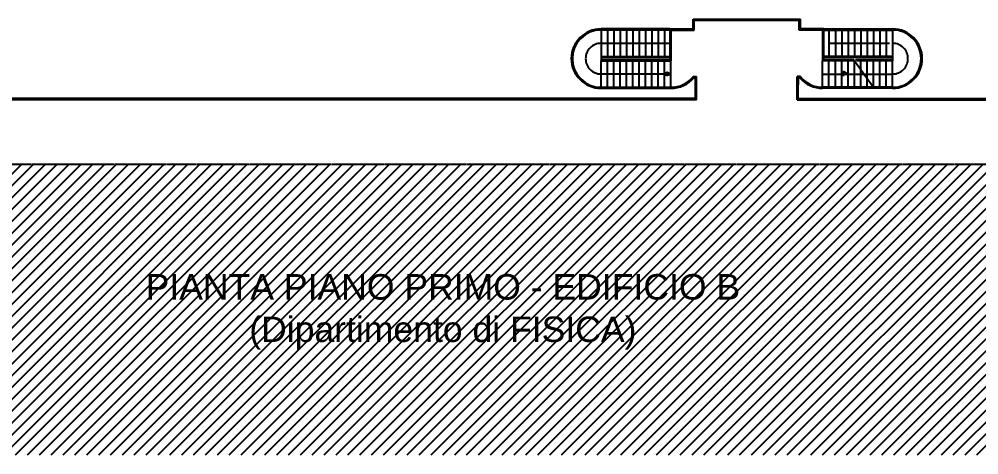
# Model space of a CAD drawing. Header units: millimetres. Extents: x 1723 to 2754, y 1557 to 2103.
# Drawn here: x 2070.2 to 2433.2, y 1576.3 to 1741.2 of the extents above; entities that cross this region are included whole.
import ezdxf

# ---------------------------------------------------------------- set-up
doc = ezdxf.new("R2010")
doc.units = ezdxf.units.MM
for name, pattern in [('CONTINUA', [0]), ('DASHED', [0.75, 0.5, -0.25]), ('TRATTEGGIATA2', [0.375, 0.25, -0.125])]:
    doc.linetypes.add(name, pattern=pattern)
for name, color, linetype in [('PROIEZIONI', 4, 'CONTINUA'), ('RETINI', 8, 'Continuous'), ('SEZIONI', 7, 'Continuous')]:
    doc.layers.add(name, color=color, linetype=linetype)
doc.styles.add('Arial', font='Arial.ttf')

msp = doc.modelspace()

# ---------------------------------------------------------------- hatches: boundary and pattern name
at = {"layer": 'PROIEZIONI'}
h = msp.add_hatch(color=256, dxfattribs=at)
h.paths.add_polyline_path([(2316.74, 1720.44), (2316.74, 1720.44), (2315.06, 1720.44), (2315.06, 1721.09)])
h.paths.add_polyline_path([(2316.74, 1720.44), (2315.06, 1719.8), (2315.06, 1720.44)])
at = {"layer": 'RETINI'}
h = msp.add_hatch(dxfattribs=at)
h.set_pattern_fill('ANSI31', color=256)
h.set_pattern_definition([(45, (-299990.0195, 428718.8004), (-2.24506403, 2.24506403), [])])
h.paths.add_polyline_path([(1723.19, 1686.26), (1723.19, 1576.33), (2672.71, 1576.33), (2672.71, 1620.75), (2672.21, 1621.95), (2672.21, 1624.41), (2672.21, 1635.35), (2672.21, 1638), (2672.71, 1639.2), (2672.71, 1683.69), (2676.97, 1683.69), (2676.97, 1686.26)])

# ---------------------------------------------------------------- linework, layer by layer
at = {"layer": 'PROIEZIONI'}
for p, q in [((2325.17, 1738.14), (2325.17, 1741.19)), ((2325.17, 1741.19), (2365.69, 1741.19)), ((2325.17, 1738.14), (2325.17, 1741.19)), ((2325.17, 1737.49), (2325.17, 1741.19)), ((2325.17, 1737.49), (2325.17, 1741.19)), ((2325.57, 1737.09), (2325.57, 1740.79)), ((2325.57, 1740.79), (2365.29, 1740.79)), ((2325.57, 1737.09), (2325.57, 1740.79)), ((2325.57, 1737.09), (2325.57, 1740.79)), ((2365.29, 1737.09), (2365.29, 1740.79)), ((2365.29, 1737.09), (2365.29, 1740.79)), ((2365.69, 1737.49), (2365.69, 1741.19)), ((2316.34, 1737.49), (2290.27, 1737.49)), ((2316.34, 1737.09), (2290.27, 1737.09)), ((2290.27, 1737.09), (2290.27, 1727.06)), ((2292.67, 1737.09), (2292.67, 1727.06)), ((2295.08, 1737.09), (2295.08, 1727.06)), ((2297.49, 1737.09), (2297.49, 1727.06)), ((2299.89, 1737.09), (2299.89, 1727.06)), ((2302.3, 1737.09), (2302.3, 1727.06)), ((2304.71, 1737.09), (2304.71, 1727.06)), ((2307.12, 1737.09), (2307.12, 1727.06)), ((2309.52, 1737.09), (2309.52, 1727.06)), ((2311.93, 1737.09), (2311.93, 1727.06)), ((2314.34, 1737.09), (2314.34, 1727.06)), ((2316.34, 1737.49), (2325.17, 1737.49)), ((2316.34, 1737.49), (2316.34, 1725.46)), ((2316.74, 1737.09), (2325.57, 1737.09)), ((2316.74, 1737.09), (2316.74, 1725.46)), ((2374.11, 1737.09), (2365.29, 1737.09)), ((2374.51, 1737.49), (2365.69, 1737.49)), ((2374.11, 1737.09), (2374.11, 1727.06)), ((2374.51, 1737.49), (2400.59, 1737.49)), ((2374.51, 1725.86), (2374.51, 1737.49)), ((2374.51, 1737.09), (2400.59, 1737.09)), ((2376.52, 1737.09), (2376.52, 1727.06)), ((2378.93, 1737.09), (2378.93, 1727.06)), ((2381.33, 1737.09), (2381.33, 1727.06)), ((2383.74, 1737.09), (2383.74, 1727.06)), ((2386.15, 1737.09), (2386.15, 1727.06)), ((2388.56, 1737.09), (2388.56, 1727.06)), ((2390.96, 1737.09), (2390.96, 1727.06)), ((2393.37, 1737.09), (2393.37, 1727.06)), ((2395.78, 1737.09), (2395.78, 1727.06)), ((2398.18, 1737.09), (2398.18, 1727.06)), ((2400.59, 1737.09), (2400.59, 1727.06)), ((2290.27, 1727.06), (2290.27, 1725.46)), ((2290.27, 1727.06), (2316.34, 1727.06)), ((2290.27, 1726.66), (2316.34, 1726.66)), ((2290.27, 1725.86), (2296.48, 1725.86)), ((2290.27, 1725.46), (2296.76, 1725.46)), ((2290.27, 1715.43), (2290.27, 1725.46)), ((2292.67, 1715.43), (2292.67, 1725.46)), ((2295.08, 1715.43), (2295.08, 1725.46)), ((2296.03, 1725.46), (2316.34, 1725.46)), ((2296.48, 1725.86), (2316.34, 1725.86)), ((2297.49, 1715.43), (2297.49, 1725.46)), ((2299.89, 1721.11), (2299.89, 1725.46)), ((2302.3, 1717.77), (2302.3, 1725.46)), ((2304.71, 1715.43), (2304.71, 1725.46)), ((2307.12, 1715.43), (2307.12, 1725.46)), ((2309.52, 1715.43), (2309.52, 1725.46)), ((2311.93, 1715.43), (2311.93, 1725.46)), ((2314.34, 1715.43), (2314.34, 1725.46)), ((2316.74, 1725.46), (2316.34, 1725.46)), ((2316.74, 1715.43), (2316.74, 1725.46)), ((2374.11, 1727.06), (2374.11, 1725.46)), ((2374.11, 1715.43), (2374.11, 1725.46)), ((2374.51, 1725.46), (2374.11, 1725.46)), ((2386.15, 1727.06), (2374.51, 1727.06)), ((2400.59, 1726.66), (2374.51, 1726.66)), ((2385.86, 1725.86), (2374.51, 1725.86)), ((2386.15, 1725.46), (2374.51, 1725.46)), ((2376.52, 1715.43), (2376.52, 1725.46)), ((2378.93, 1715.43), (2378.93, 1725.46)), ((2381.33, 1715.43), (2381.33, 1725.46)), ((2383.74, 1715.43), (2383.74, 1725.46)), ((2385.86, 1725.86), (2393.66, 1715.03)), ((2400.59, 1727.06), (2386.15, 1727.06)), ((2386.15, 1715.43), (2386.15, 1725.46)), ((2400.59, 1725.86), (2386.58, 1725.86)), ((2400.59, 1725.46), (2386.87, 1725.46)), ((2388.56, 1722.11), (2388.56, 1725.46)), ((2390.96, 1718.77), (2390.96, 1725.46)), ((2393.37, 1715.43), (2393.37, 1725.46)), ((2395.78, 1715.43), (2395.78, 1725.46)), ((2398.18, 1715.43), (2398.18, 1725.46)), ((2400.59, 1727.06), (2400.59, 1725.46)), ((2400.59, 1715.43), (2400.59, 1725.46)), ((2299.89, 1715.43), (2299.89, 1721.11)), ((2316.74, 1720.44), (2315.06, 1721.09)), ((2315.06, 1719.8), (2315.06, 1721.09)), ((2381.92, 1721.35), (2381.92, 1719.66)), ((2383.74, 1720.44), (2381.92, 1721.35)), ((2388.56, 1715.43), (2388.56, 1722.11)), ((2302.3, 1715.43), (2302.3, 1717.77)), ((2316.74, 1720.44), (2315.06, 1719.8)), ((2325.17, 1719.45), (2326.37, 1719.45)), ((2325.36, 1719.05), (2325.97, 1719.05)), ((2325.97, 1711.13), (2325.97, 1719.05)), ((2326.37, 1710.73), (2326.37, 1719.45)), ((2364.48, 1710.73), (2364.48, 1719.45)), ((2365.69, 1719.45), (2364.48, 1719.45)), ((2364.89, 1711.13), (2364.89, 1719.05)), ((2364.89, 1719.05), (2364.89, 1716.32)), ((2365.5, 1719.05), (2364.89, 1719.05)), ((2390.96, 1715.43), (2390.96, 1718.77)), ((2290.27, 1715.43), (2303.99, 1715.43)), ((2290.27, 1715.03), (2304.27, 1715.03)), ((2303.99, 1715.43), (2316.74, 1715.43)), ((2304.27, 1715.03), (2316.74, 1715.03)), ((2316.74, 1715.43), (2316.74, 1715.03)), ((2393.37, 1715.43), (2374.11, 1715.43)), ((2374.11, 1715.43), (2374.11, 1715.03)), ((2393.66, 1715.03), (2374.11, 1715.03)), ((2400.59, 1715.43), (2393.37, 1715.43)), ((2400.59, 1715.03), (2393.66, 1715.03)), ((2326.37, 1710.73), (1981.52, 1710.73)), ((2325.97, 1711.13), (1981.93, 1711.13)), ((2371.26, 1710.73), (2364.48, 1710.73)), ((2364.48, 1710.73), (2673.85, 1710.73)), ((2364.89, 1711.13), (2673.85, 1711.13))]:
    msp.add_line(p, q, dxfattribs=at)
at = {"layer": 'PROIEZIONI', "linetype": 'DASHED', "ltscale": 400000}
for p, q in [((2290.27, 1732.08), (2316.74, 1732.08)), ((2376.47, 1732.08), (2399.37, 1732.08)), ((2316.74, 1720.44), (2290.27, 1720.44)), ((2374.11, 1720.44), (2400.59, 1720.44))]:
    msp.add_line(p, q, dxfattribs=at)
at = {"layer": 'PROIEZIONI'}
for centre, radius, start, end in [((2290.27, 1726.26), 11.23, 90, 270), ((2290.27, 1726.26), 10.83, 90, 270), ((2400.59, 1726.26), 11.23, 270, 90), ((2400.59, 1726.26), 10.83, 270, 90), ((2316.74, 1726.26), 10.83, 270, 321.0576), ((2316.74, 1726.26), 11.23, 270, 320.0734), ((2374.11, 1726.26), 11.23, 219.9266, 270), ((2374.11, 1726.26), 10.83, 218.9424, 270)]:
    msp.add_arc(centre, radius, start, end, dxfattribs=at)
at = {"layer": 'PROIEZIONI', "linetype": 'DASHED', "ltscale": 400000}
for centre, start, end in [((2290.27, 1726.26), 90, 270), ((2400.59, 1726.26), 270, 90)]:
    msp.add_arc(centre, 5.82, start, end, dxfattribs=at)
at = {"layer": 'SEZIONI', "linetype": 'TRATTEGGIATA2', "ltscale": 0.5}
msp.add_line((2676.97, 1686.26), (1723.19, 1686.26), dxfattribs=at)

# ---------------------------------------------------------------- texts
at = {"insert": (2230.44, 1644.71), "char_height": 9.6285, "width": 241.6903, "attachment_point": 2, "style": 'Arial'}
msp.add_mtext('PIANTA PIANO PRIMO - EDIFICIO B\\P(Dipartimento di FISICA)', dxfattribs=at)

doc.saveas('drawing.dxf')
